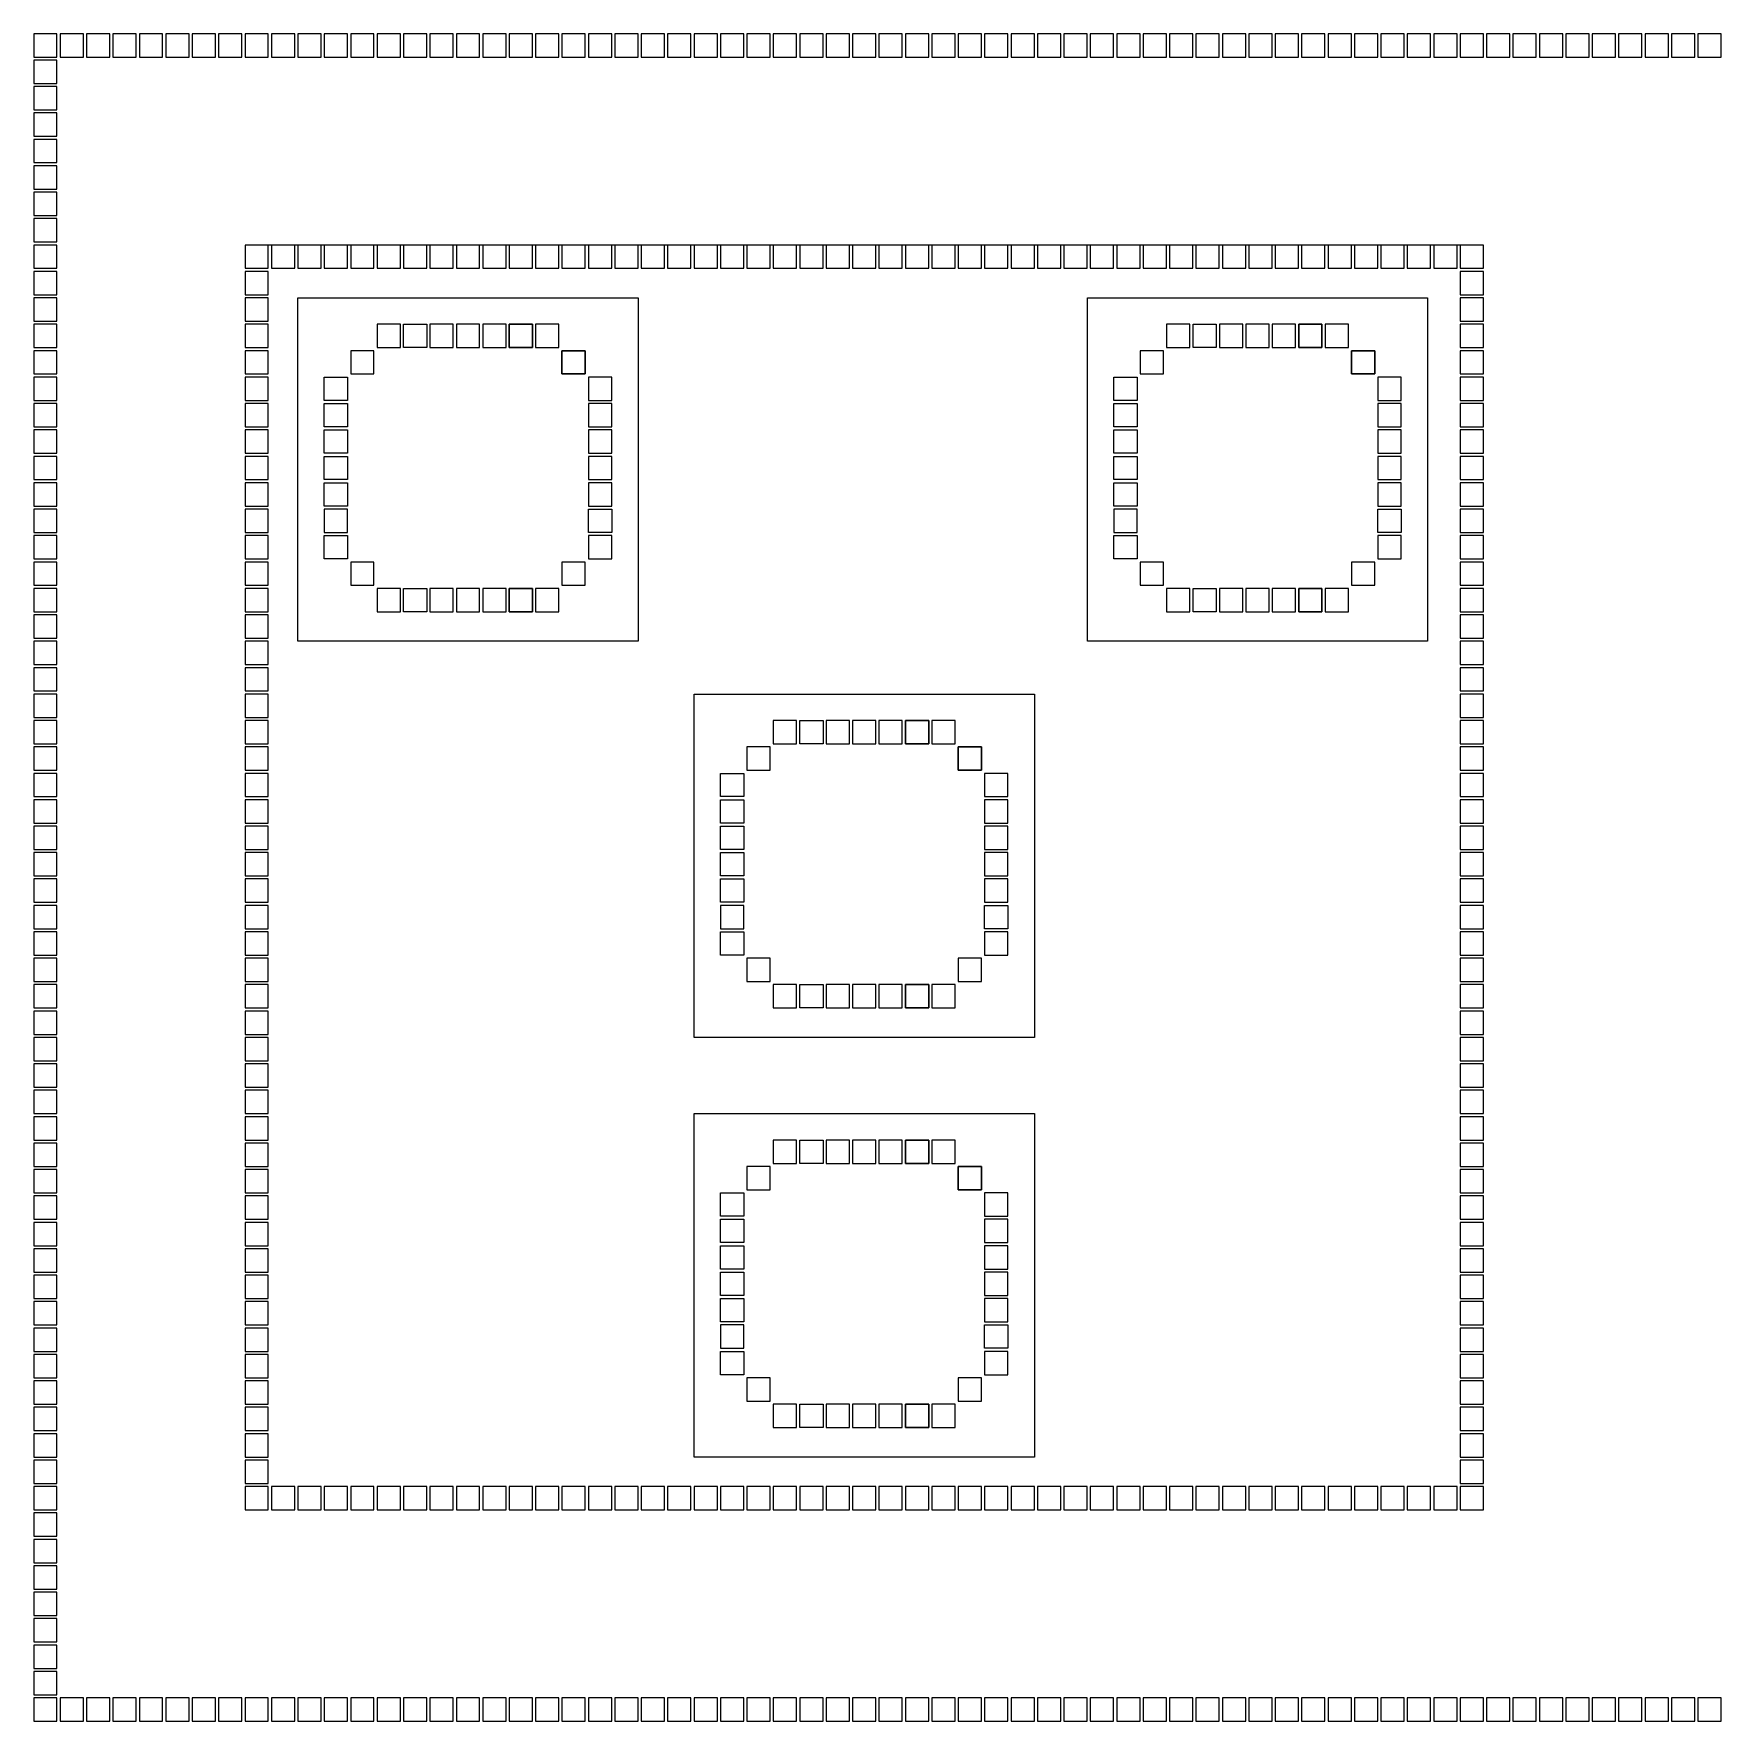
# Model space of a CAD drawing. Header units: inches. Extents: x 125 to 991, y -92 to 487.
# Drawn here: x 833.15 to 844.01, y 440.53 to 451.39 of the extents above; entities that cross this region are included whole.
import ezdxf

# ---------------------------------------------------------------- set-up
doc = ezdxf.new("R2010")
doc.units = ezdxf.units.IN

msp = doc.modelspace()

# ---------------------------------------------------------------- linework, layer by layer
msp.add_line((842.457, 450.028), (834.506, 450.028))
at = {"color": 2}
for points in [[(833.146, 451.238), (833.296, 451.238), (833.296, 451.388), (833.146, 451.388)], [(833.316, 451.238), (833.466, 451.238), (833.466, 451.388), (833.316, 451.388)], [(833.486, 451.238), (833.636, 451.238), (833.636, 451.388), (833.486, 451.388)], [(833.656, 451.238), (833.806, 451.238), (833.806, 451.388), (833.656, 451.388)], [(833.826, 451.238), (833.976, 451.238), (833.976, 451.388), (833.826, 451.388)], [(833.996, 451.238), (834.146, 451.238), (834.146, 451.388), (833.996, 451.388)], [(834.166, 451.238), (834.316, 451.238), (834.316, 451.388), (834.166, 451.388)], [(834.336, 451.238), (834.486, 451.238), (834.486, 451.388), (834.336, 451.388)], [(834.506, 451.238), (834.656, 451.238), (834.656, 451.388), (834.506, 451.388)], [(834.676, 451.238), (834.826, 451.238), (834.826, 451.388), (834.676, 451.388)], [(834.846, 451.238), (834.996, 451.238), (834.996, 451.388), (834.846, 451.388)], [(835.016, 451.238), (835.166, 451.238), (835.166, 451.388), (835.016, 451.388)], [(835.186, 451.238), (835.336, 451.238), (835.336, 451.388), (835.186, 451.388)], [(835.356, 451.238), (835.506, 451.238), (835.506, 451.388), (835.356, 451.388)], [(835.526, 451.238), (835.676, 451.238), (835.676, 451.388), (835.526, 451.388)], [(835.696, 451.238), (835.846, 451.238), (835.846, 451.388), (835.696, 451.388)], [(835.866, 451.238), (836.016, 451.238), (836.016, 451.388), (835.866, 451.388)], [(836.036, 451.238), (836.186, 451.238), (836.186, 451.388), (836.036, 451.388)], [(836.206, 451.238), (836.356, 451.238), (836.356, 451.388), (836.206, 451.388)], [(836.376, 451.238), (836.526, 451.238), (836.526, 451.388), (836.376, 451.388)], [(836.546, 451.238), (836.696, 451.238), (836.696, 451.388), (836.546, 451.388)], [(836.716, 451.238), (836.866, 451.238), (836.866, 451.388), (836.716, 451.388)], [(836.886, 451.238), (837.036, 451.238), (837.036, 451.388), (836.886, 451.388)], [(837.056, 451.238), (837.206, 451.238), (837.206, 451.388), (837.056, 451.388)], [(837.226, 451.238), (837.376, 451.238), (837.376, 451.388), (837.226, 451.388)], [(837.396, 451.238), (837.546, 451.238), (837.546, 451.388), (837.396, 451.388)], [(837.566, 451.238), (837.716, 451.238), (837.716, 451.388), (837.566, 451.388)], [(837.736, 451.238), (837.886, 451.238), (837.886, 451.388), (837.736, 451.388)], [(837.906, 451.238), (838.056, 451.238), (838.056, 451.388), (837.906, 451.388)], [(838.076, 451.238), (838.226, 451.238), (838.226, 451.388), (838.076, 451.388)], [(838.246, 451.238), (838.396, 451.238), (838.396, 451.388), (838.246, 451.388)], [(838.416, 451.238), (838.566, 451.238), (838.566, 451.388), (838.416, 451.388)], [(838.586, 451.238), (838.736, 451.238), (838.736, 451.388), (838.586, 451.388)], [(838.756, 451.238), (838.906, 451.238), (838.906, 451.388), (838.756, 451.388)], [(838.926, 451.238), (839.076, 451.238), (839.076, 451.388), (838.926, 451.388)], [(839.096, 451.238), (839.246, 451.238), (839.246, 451.388), (839.096, 451.388)], [(839.266, 451.238), (839.416, 451.238), (839.416, 451.388), (839.266, 451.388)], [(839.436, 451.238), (839.586, 451.238), (839.586, 451.388), (839.436, 451.388)], [(839.606, 451.238), (839.756, 451.238), (839.756, 451.388), (839.606, 451.388)], [(839.776, 451.238), (839.926, 451.238), (839.926, 451.388), (839.776, 451.388)], [(839.946, 451.238), (840.096, 451.238), (840.096, 451.388), (839.946, 451.388)], [(840.116, 451.238), (840.266, 451.238), (840.266, 451.388), (840.116, 451.388)], [(840.286, 451.238), (840.436, 451.238), (840.436, 451.388), (840.286, 451.388)], [(840.456, 451.238), (840.606, 451.238), (840.606, 451.388), (840.456, 451.388)], [(840.626, 451.238), (840.776, 451.238), (840.776, 451.388), (840.626, 451.388)], [(840.796, 451.238), (840.946, 451.238), (840.946, 451.388), (840.796, 451.388)], [(840.966, 451.238), (841.116, 451.238), (841.116, 451.388), (840.966, 451.388)], [(841.136, 451.238), (841.286, 451.238), (841.286, 451.388), (841.136, 451.388)], [(841.306, 451.238), (841.456, 451.238), (841.456, 451.388), (841.306, 451.388)], [(841.476, 451.238), (841.626, 451.238), (841.626, 451.388), (841.476, 451.388)], [(841.646, 451.238), (841.796, 451.238), (841.796, 451.388), (841.646, 451.388)], [(841.816, 451.238), (841.966, 451.238), (841.966, 451.388), (841.816, 451.388)], [(841.986, 451.238), (842.136, 451.238), (842.136, 451.388), (841.986, 451.388)], [(842.156, 451.238), (842.306, 451.238), (842.306, 451.388), (842.156, 451.388)], [(842.326, 451.238), (842.476, 451.238), (842.476, 451.388), (842.326, 451.388)], [(842.496, 451.238), (842.646, 451.238), (842.646, 451.388), (842.496, 451.388)], [(842.666, 451.238), (842.816, 451.238), (842.816, 451.388), (842.666, 451.388)], [(842.836, 451.238), (842.986, 451.238), (842.986, 451.388), (842.836, 451.388)], [(843.006, 451.238), (843.156, 451.238), (843.156, 451.388), (843.006, 451.388)], [(843.176, 451.238), (843.326, 451.238), (843.326, 451.388), (843.176, 451.388)], [(843.346, 451.238), (843.496, 451.238), (843.496, 451.388), (843.346, 451.388)], [(843.516, 451.238), (843.666, 451.238), (843.666, 451.388), (843.516, 451.388)], [(843.686, 451.238), (843.836, 451.238), (843.836, 451.388), (843.686, 451.388)], [(843.856, 451.238), (844.006, 451.238), (844.006, 451.388), (843.856, 451.388)], [(833.146, 451.068), (833.296, 451.068), (833.296, 451.218), (833.146, 451.218)], [(833.146, 450.898), (833.296, 450.898), (833.296, 451.048), (833.146, 451.048)], [(833.146, 450.728), (833.296, 450.728), (833.296, 450.878), (833.146, 450.878)], [(833.146, 450.558), (833.296, 450.558), (833.296, 450.708), (833.146, 450.708)], [(833.146, 450.388), (833.296, 450.388), (833.296, 450.538), (833.146, 450.538)], [(833.146, 450.218), (833.296, 450.218), (833.296, 450.368), (833.146, 450.368)], [(833.146, 450.048), (833.296, 450.048), (833.296, 450.198), (833.146, 450.198)], [(833.146, 449.878), (833.296, 449.878), (833.296, 450.028), (833.146, 450.028)], [(834.506, 449.878), (834.656, 449.878), (834.656, 450.028), (834.506, 450.028)], [(834.506, 449.878), (834.656, 449.878), (834.656, 450.028), (834.506, 450.028)], [(834.676, 449.878), (834.826, 449.878), (834.826, 450.028), (834.676, 450.028)], [(834.846, 449.878), (834.996, 449.878), (834.996, 450.028), (834.846, 450.028)], [(835.016, 449.878), (835.166, 449.878), (835.166, 450.028), (835.016, 450.028)], [(835.186, 449.878), (835.336, 449.878), (835.336, 450.028), (835.186, 450.028)], [(835.356, 449.878), (835.506, 449.878), (835.506, 450.028), (835.356, 450.028)], [(835.526, 449.878), (835.676, 449.878), (835.676, 450.028), (835.526, 450.028)], [(835.696, 449.878), (835.846, 449.878), (835.846, 450.028), (835.696, 450.028)], [(835.866, 449.878), (836.016, 449.878), (836.016, 450.028), (835.866, 450.028)], [(836.036, 449.878), (836.186, 449.878), (836.186, 450.028), (836.036, 450.028)], [(836.206, 449.878), (836.356, 449.878), (836.356, 450.028), (836.206, 450.028)], [(836.376, 449.878), (836.526, 449.878), (836.526, 450.028), (836.376, 450.028)], [(836.546, 449.878), (836.696, 449.878), (836.696, 450.028), (836.546, 450.028)], [(836.716, 449.878), (836.866, 449.878), (836.866, 450.028), (836.716, 450.028)], [(836.886, 449.878), (837.036, 449.878), (837.036, 450.028), (836.886, 450.028)], [(837.056, 449.878), (837.206, 449.878), (837.206, 450.028), (837.056, 450.028)], [(837.226, 449.878), (837.376, 449.878), (837.376, 450.028), (837.226, 450.028)], [(837.396, 449.878), (837.546, 449.878), (837.546, 450.028), (837.396, 450.028)], [(837.566, 449.878), (837.716, 449.878), (837.716, 450.028), (837.566, 450.028)], [(837.736, 449.878), (837.886, 449.878), (837.886, 450.028), (837.736, 450.028)], [(837.906, 449.878), (838.056, 449.878), (838.056, 450.028), (837.906, 450.028)], [(838.076, 449.878), (838.226, 449.878), (838.226, 450.028), (838.076, 450.028)], [(838.246, 449.878), (838.396, 449.878), (838.396, 450.028), (838.246, 450.028)], [(838.416, 449.878), (838.566, 449.878), (838.566, 450.028), (838.416, 450.028)], [(838.586, 449.878), (838.736, 449.878), (838.736, 450.028), (838.586, 450.028)], [(838.756, 449.878), (838.906, 449.878), (838.906, 450.028), (838.756, 450.028)], [(838.926, 449.878), (839.076, 449.878), (839.076, 450.028), (838.926, 450.028)], [(839.096, 449.878), (839.246, 449.878), (839.246, 450.028), (839.096, 450.028)], [(839.266, 449.878), (839.416, 449.878), (839.416, 450.028), (839.266, 450.028)], [(839.436, 449.878), (839.586, 449.878), (839.586, 450.028), (839.436, 450.028)], [(839.606, 449.878), (839.756, 449.878), (839.756, 450.028), (839.606, 450.028)], [(839.776, 449.878), (839.926, 449.878), (839.926, 450.028), (839.776, 450.028)], [(839.946, 449.878), (840.096, 449.878), (840.096, 450.028), (839.946, 450.028)], [(840.116, 449.878), (840.266, 449.878), (840.266, 450.028), (840.116, 450.028)], [(840.286, 449.878), (840.436, 449.878), (840.436, 450.028), (840.286, 450.028)], [(840.456, 449.878), (840.606, 449.878), (840.606, 450.028), (840.456, 450.028)], [(840.626, 449.878), (840.776, 449.878), (840.776, 450.028), (840.626, 450.028)], [(840.796, 449.878), (840.946, 449.878), (840.946, 450.028), (840.796, 450.028)], [(840.966, 449.878), (841.116, 449.878), (841.116, 450.028), (840.966, 450.028)], [(841.136, 449.878), (841.286, 449.878), (841.286, 450.028), (841.136, 450.028)], [(841.306, 449.878), (841.456, 449.878), (841.456, 450.028), (841.306, 450.028)], [(841.476, 449.878), (841.626, 449.878), (841.626, 450.028), (841.476, 450.028)], [(841.646, 449.878), (841.796, 449.878), (841.796, 450.028), (841.646, 450.028)], [(841.816, 449.878), (841.966, 449.878), (841.966, 450.028), (841.816, 450.028)], [(841.986, 449.878), (842.136, 449.878), (842.136, 450.028), (841.986, 450.028)], [(842.156, 449.878), (842.306, 449.878), (842.306, 450.028), (842.156, 450.028)], [(842.326, 449.878), (842.476, 449.878), (842.476, 450.028), (842.326, 450.028)], [(833.146, 449.708), (833.296, 449.708), (833.296, 449.858), (833.146, 449.858)], [(834.506, 449.708), (834.656, 449.708), (834.656, 449.858), (834.506, 449.858)], [(842.326, 449.708), (842.476, 449.708), (842.476, 449.858), (842.326, 449.858)], [(833.146, 449.538), (833.296, 449.538), (833.296, 449.688), (833.146, 449.688)], [(834.506, 449.538), (834.656, 449.538), (834.656, 449.688), (834.506, 449.688)], [(842.326, 449.538), (842.476, 449.538), (842.476, 449.688), (842.326, 449.688)], [(833.146, 449.368), (833.296, 449.368), (833.296, 449.518), (833.146, 449.518)], [(834.506, 449.368), (834.656, 449.368), (834.656, 449.518), (834.506, 449.518)], [(835.356, 449.368), (835.506, 449.368), (835.506, 449.518), (835.356, 449.518)], [(835.356, 449.368), (835.506, 449.368), (835.506, 449.518), (835.356, 449.518)], [(835.676, 449.368), (835.526, 449.368), (835.526, 449.518), (835.676, 449.518)], [(835.676, 449.368), (835.526, 449.368), (835.526, 449.518), (835.676, 449.518)], [(835.696, 449.368), (835.846, 449.368), (835.846, 449.518), (835.696, 449.518)], [(835.696, 449.368), (835.846, 449.368), (835.846, 449.518), (835.696, 449.518)], [(835.866, 449.368), (836.016, 449.368), (836.016, 449.518), (835.866, 449.518)], [(835.866, 449.368), (836.016, 449.368), (836.016, 449.518), (835.866, 449.518)], [(836.036, 449.368), (836.186, 449.368), (836.186, 449.518), (836.036, 449.518)], [(836.036, 449.368), (836.186, 449.368), (836.186, 449.518), (836.036, 449.518)], [(836.206, 449.368), (836.356, 449.368), (836.356, 449.518), (836.206, 449.518)], [(836.356, 449.368), (836.206, 449.368), (836.206, 449.518), (836.356, 449.518)], [(836.206, 449.368), (836.356, 449.368), (836.356, 449.518), (836.206, 449.518)], [(836.206, 449.368), (836.356, 449.368), (836.356, 449.518), (836.206, 449.518)], [(836.376, 449.368), (836.526, 449.368), (836.526, 449.518), (836.376, 449.518)], [(836.376, 449.368), (836.526, 449.368), (836.526, 449.518), (836.376, 449.518)], [(836.376, 449.368), (836.526, 449.368), (836.526, 449.518), (836.376, 449.518)], [(836.376, 449.368), (836.526, 449.368), (836.526, 449.518), (836.376, 449.518)], [(840.437, 449.368), (840.587, 449.368), (840.587, 449.518), (840.437, 449.518)], [(840.437, 449.368), (840.587, 449.368), (840.587, 449.518), (840.437, 449.518)], [(840.757, 449.368), (840.607, 449.368), (840.607, 449.518), (840.757, 449.518)], [(840.757, 449.368), (840.607, 449.368), (840.607, 449.518), (840.757, 449.518)], [(840.777, 449.368), (840.927, 449.368), (840.927, 449.518), (840.777, 449.518)], [(840.777, 449.368), (840.927, 449.368), (840.927, 449.518), (840.777, 449.518)], [(840.947, 449.368), (841.097, 449.368), (841.097, 449.518), (840.947, 449.518)], [(840.947, 449.368), (841.097, 449.368), (841.097, 449.518), (840.947, 449.518)], [(841.117, 449.368), (841.267, 449.368), (841.267, 449.518), (841.117, 449.518)], [(841.117, 449.368), (841.267, 449.368), (841.267, 449.518), (841.117, 449.518)], [(841.287, 449.368), (841.437, 449.368), (841.437, 449.518), (841.287, 449.518)], [(841.437, 449.368), (841.287, 449.368), (841.287, 449.518), (841.437, 449.518)], [(841.287, 449.368), (841.437, 449.368), (841.437, 449.518), (841.287, 449.518)], [(841.287, 449.368), (841.437, 449.368), (841.437, 449.518), (841.287, 449.518)], [(841.457, 449.368), (841.607, 449.368), (841.607, 449.518), (841.457, 449.518)], [(841.457, 449.368), (841.607, 449.368), (841.607, 449.518), (841.457, 449.518)], [(841.457, 449.368), (841.607, 449.368), (841.607, 449.518), (841.457, 449.518)], [(841.457, 449.368), (841.607, 449.368), (841.607, 449.518), (841.457, 449.518)], [(842.326, 449.368), (842.476, 449.368), (842.476, 449.518), (842.326, 449.518)], [(833.146, 449.198), (833.296, 449.198), (833.296, 449.348), (833.146, 449.348)], [(834.506, 449.198), (834.656, 449.198), (834.656, 449.348), (834.506, 449.348)], [(835.186, 449.198), (835.336, 449.198), (835.336, 449.348), (835.186, 449.348)], [(836.546, 449.198), (836.696, 449.198), (836.696, 449.348), (836.546, 449.348)], [(836.696, 449.348), (836.696, 449.198), (836.546, 449.198), (836.546, 449.348)], [(840.267, 449.198), (840.417, 449.198), (840.417, 449.348), (840.267, 449.348)], [(841.627, 449.198), (841.777, 449.198), (841.777, 449.348), (841.627, 449.348)], [(841.777, 449.348), (841.777, 449.198), (841.627, 449.198), (841.627, 449.348)], [(842.326, 449.198), (842.476, 449.198), (842.476, 449.348), (842.326, 449.348)], [(833.146, 449.028), (833.296, 449.028), (833.296, 449.178), (833.146, 449.178)], [(834.506, 449.028), (834.656, 449.028), (834.656, 449.178), (834.506, 449.178)], [(835.166, 449.028), (835.016, 449.028), (835.016, 449.178), (835.166, 449.178)], [(836.716, 449.028), (836.866, 449.028), (836.866, 449.178), (836.716, 449.178)], [(836.716, 449.028), (836.866, 449.028), (836.866, 449.178), (836.716, 449.178)], [(840.247, 449.028), (840.097, 449.028), (840.097, 449.178), (840.247, 449.178)], [(841.797, 449.028), (841.947, 449.028), (841.947, 449.178), (841.797, 449.178)], [(841.797, 449.028), (841.947, 449.028), (841.947, 449.178), (841.797, 449.178)], [(842.326, 449.028), (842.476, 449.028), (842.476, 449.178), (842.326, 449.178)], [(833.146, 448.858), (833.296, 448.858), (833.296, 449.008), (833.146, 449.008)], [(834.506, 448.858), (834.656, 448.858), (834.656, 449.008), (834.506, 449.008)], [(835.166, 448.858), (835.016, 448.858), (835.016, 449.008), (835.166, 449.008)], [(836.716, 448.858), (836.866, 448.858), (836.866, 449.008), (836.716, 449.008)], [(836.716, 448.858), (836.866, 448.858), (836.866, 449.008), (836.716, 449.008)], [(840.247, 448.858), (840.097, 448.858), (840.097, 449.008), (840.247, 449.008)], [(841.797, 448.858), (841.947, 448.858), (841.947, 449.008), (841.797, 449.008)], [(841.797, 448.858), (841.947, 448.858), (841.947, 449.008), (841.797, 449.008)], [(842.326, 448.858), (842.476, 448.858), (842.476, 449.008), (842.326, 449.008)], [(833.146, 448.688), (833.296, 448.688), (833.296, 448.838), (833.146, 448.838)], [(834.506, 448.688), (834.656, 448.688), (834.656, 448.838), (834.506, 448.838)], [(835.166, 448.688), (835.016, 448.688), (835.016, 448.838), (835.166, 448.838)], [(836.716, 448.688), (836.866, 448.688), (836.866, 448.838), (836.716, 448.838)], [(836.716, 448.688), (836.866, 448.688), (836.866, 448.838), (836.716, 448.838)], [(840.247, 448.688), (840.097, 448.688), (840.097, 448.838), (840.247, 448.838)], [(841.797, 448.688), (841.947, 448.688), (841.947, 448.838), (841.797, 448.838)], [(841.797, 448.688), (841.947, 448.688), (841.947, 448.838), (841.797, 448.838)], [(842.326, 448.688), (842.476, 448.688), (842.476, 448.838), (842.326, 448.838)], [(833.146, 448.518), (833.296, 448.518), (833.296, 448.668), (833.146, 448.668)], [(834.506, 448.518), (834.656, 448.518), (834.656, 448.668), (834.506, 448.668)], [(835.166, 448.518), (835.016, 448.518), (835.016, 448.668), (835.166, 448.668)], [(836.716, 448.518), (836.866, 448.518), (836.866, 448.668), (836.716, 448.668)], [(836.716, 448.518), (836.866, 448.518), (836.866, 448.668), (836.716, 448.668)], [(840.247, 448.518), (840.097, 448.518), (840.097, 448.668), (840.247, 448.668)], [(841.797, 448.518), (841.947, 448.518), (841.947, 448.668), (841.797, 448.668)], [(841.797, 448.518), (841.947, 448.518), (841.947, 448.668), (841.797, 448.668)], [(842.326, 448.518), (842.476, 448.518), (842.476, 448.668), (842.326, 448.668)], [(833.146, 448.348), (833.296, 448.348), (833.296, 448.498), (833.146, 448.498)], [(834.506, 448.348), (834.656, 448.348), (834.656, 448.498), (834.506, 448.498)], [(835.166, 448.348), (835.016, 448.348), (835.016, 448.498), (835.166, 448.498)], [(836.716, 448.348), (836.866, 448.348), (836.866, 448.498), (836.716, 448.498)], [(836.716, 448.348), (836.866, 448.348), (836.866, 448.498), (836.716, 448.498)], [(840.247, 448.348), (840.097, 448.348), (840.097, 448.498), (840.247, 448.498)], [(841.797, 448.348), (841.947, 448.348), (841.947, 448.498), (841.797, 448.498)], [(841.797, 448.348), (841.947, 448.348), (841.947, 448.498), (841.797, 448.498)], [(842.326, 448.348), (842.476, 448.348), (842.476, 448.498), (842.326, 448.498)], [(833.146, 448.178), (833.296, 448.178), (833.296, 448.328), (833.146, 448.328)], [(834.506, 448.178), (834.656, 448.178), (834.656, 448.328), (834.506, 448.328)], [(835.166, 448.328), (835.016, 448.328), (835.016, 448.178), (835.166, 448.178)], [(836.716, 448.328), (836.866, 448.328), (836.866, 448.178), (836.716, 448.178)], [(836.716, 448.328), (836.866, 448.328), (836.866, 448.178), (836.716, 448.178)], [(840.247, 448.328), (840.097, 448.328), (840.097, 448.178), (840.247, 448.178)], [(841.797, 448.328), (841.947, 448.328), (841.947, 448.178), (841.797, 448.178)], [(841.797, 448.328), (841.947, 448.328), (841.947, 448.178), (841.797, 448.178)], [(842.326, 448.178), (842.476, 448.178), (842.476, 448.328), (842.326, 448.328)], [(833.146, 448.008), (833.296, 448.008), (833.296, 448.158), (833.146, 448.158)], [(834.506, 448.008), (834.656, 448.008), (834.656, 448.158), (834.506, 448.158)], [(835.166, 448.008), (835.016, 448.008), (835.016, 448.158), (835.166, 448.158)], [(835.166, 448.008), (835.016, 448.008), (835.016, 448.158), (835.166, 448.158)], [(836.716, 448.008), (836.866, 448.008), (836.866, 448.158), (836.716, 448.158)], [(836.716, 448.008), (836.866, 448.008), (836.866, 448.158), (836.716, 448.158)], [(836.716, 448.008), (836.866, 448.008), (836.866, 448.158), (836.716, 448.158)], [(836.716, 448.008), (836.866, 448.008), (836.866, 448.158), (836.716, 448.158)], [(840.247, 448.008), (840.097, 448.008), (840.097, 448.158), (840.247, 448.158)], [(840.247, 448.008), (840.097, 448.008), (840.097, 448.158), (840.247, 448.158)], [(841.797, 448.008), (841.947, 448.008), (841.947, 448.158), (841.797, 448.158)], [(841.797, 448.008), (841.947, 448.008), (841.947, 448.158), (841.797, 448.158)], [(841.797, 448.008), (841.947, 448.008), (841.947, 448.158), (841.797, 448.158)], [(841.797, 448.008), (841.947, 448.008), (841.947, 448.158), (841.797, 448.158)], [(842.326, 448.008), (842.476, 448.008), (842.476, 448.158), (842.326, 448.158)], [(833.146, 447.838), (833.296, 447.838), (833.296, 447.988), (833.146, 447.988)], [(834.506, 447.838), (834.656, 447.838), (834.656, 447.988), (834.506, 447.988)], [(835.186, 447.838), (835.336, 447.838), (835.336, 447.988), (835.186, 447.988)], [(836.546, 447.838), (836.696, 447.838), (836.696, 447.988), (836.546, 447.988)], [(840.267, 447.838), (840.417, 447.838), (840.417, 447.988), (840.267, 447.988)], [(841.627, 447.838), (841.777, 447.838), (841.777, 447.988), (841.627, 447.988)], [(842.326, 447.838), (842.476, 447.838), (842.476, 447.988), (842.326, 447.988)], [(833.146, 447.668), (833.296, 447.668), (833.296, 447.818), (833.146, 447.818)], [(834.506, 447.668), (834.656, 447.668), (834.656, 447.818), (834.506, 447.818)], [(835.356, 447.668), (835.506, 447.668), (835.506, 447.818), (835.356, 447.818)], [(835.356, 447.668), (835.506, 447.668), (835.506, 447.818), (835.356, 447.818)], [(835.676, 447.668), (835.526, 447.668), (835.526, 447.818), (835.676, 447.818)], [(835.676, 447.668), (835.526, 447.668), (835.526, 447.818), (835.676, 447.818)], [(835.696, 447.668), (835.846, 447.668), (835.846, 447.818), (835.696, 447.818)], [(835.696, 447.668), (835.846, 447.668), (835.846, 447.818), (835.696, 447.818)], [(835.866, 447.668), (836.016, 447.668), (836.016, 447.818), (835.866, 447.818)], [(835.866, 447.668), (836.016, 447.668), (836.016, 447.818), (835.866, 447.818)], [(836.036, 447.668), (836.186, 447.668), (836.186, 447.818), (836.036, 447.818)], [(836.036, 447.668), (836.186, 447.668), (836.186, 447.818), (836.036, 447.818)], [(836.206, 447.668), (836.356, 447.668), (836.356, 447.818), (836.206, 447.818)], [(836.356, 447.668), (836.206, 447.668), (836.206, 447.818), (836.356, 447.818)], [(836.206, 447.668), (836.356, 447.668), (836.356, 447.818), (836.206, 447.818)], [(836.206, 447.668), (836.356, 447.668), (836.356, 447.818), (836.206, 447.818)], [(836.376, 447.668), (836.526, 447.668), (836.526, 447.818), (836.376, 447.818)], [(836.376, 447.668), (836.526, 447.668), (836.526, 447.818), (836.376, 447.818)], [(836.376, 447.668), (836.526, 447.668), (836.526, 447.818), (836.376, 447.818)], [(836.376, 447.668), (836.526, 447.668), (836.526, 447.818), (836.376, 447.818)], [(840.437, 447.668), (840.587, 447.668), (840.587, 447.818), (840.437, 447.818)], [(840.437, 447.668), (840.587, 447.668), (840.587, 447.818), (840.437, 447.818)], [(840.757, 447.668), (840.607, 447.668), (840.607, 447.818), (840.757, 447.818)], [(840.757, 447.668), (840.607, 447.668), (840.607, 447.818), (840.757, 447.818)], [(840.777, 447.668), (840.927, 447.668), (840.927, 447.818), (840.777, 447.818)], [(840.777, 447.668), (840.927, 447.668), (840.927, 447.818), (840.777, 447.818)], [(840.947, 447.668), (841.097, 447.668), (841.097, 447.818), (840.947, 447.818)], [(840.947, 447.668), (841.097, 447.668), (841.097, 447.818), (840.947, 447.818)], [(841.117, 447.668), (841.267, 447.668), (841.267, 447.818), (841.117, 447.818)], [(841.117, 447.668), (841.267, 447.668), (841.267, 447.818), (841.117, 447.818)], [(841.287, 447.668), (841.437, 447.668), (841.437, 447.818), (841.287, 447.818)], [(841.437, 447.668), (841.287, 447.668), (841.287, 447.818), (841.437, 447.818)], [(841.287, 447.668), (841.437, 447.668), (841.437, 447.818), (841.287, 447.818)], [(841.287, 447.668), (841.437, 447.668), (841.437, 447.818), (841.287, 447.818)], [(841.457, 447.668), (841.607, 447.668), (841.607, 447.818), (841.457, 447.818)], [(841.457, 447.668), (841.607, 447.668), (841.607, 447.818), (841.457, 447.818)], [(841.457, 447.668), (841.607, 447.668), (841.607, 447.818), (841.457, 447.818)], [(841.457, 447.668), (841.607, 447.668), (841.607, 447.818), (841.457, 447.818)], [(842.326, 447.668), (842.476, 447.668), (842.476, 447.818), (842.326, 447.818)], [(833.146, 447.498), (833.296, 447.498), (833.296, 447.648), (833.146, 447.648)], [(834.506, 447.498), (834.656, 447.498), (834.656, 447.648), (834.506, 447.648)], [(842.326, 447.498), (842.476, 447.498), (842.476, 447.648), (842.326, 447.648)], [(833.146, 447.328), (833.296, 447.328), (833.296, 447.478), (833.146, 447.478)], [(834.506, 447.328), (834.656, 447.328), (834.656, 447.478), (834.506, 447.478)], [(842.326, 447.328), (842.476, 447.328), (842.476, 447.478), (842.326, 447.478)], [(833.146, 447.158), (833.296, 447.158), (833.296, 447.308), (833.146, 447.308)], [(834.506, 447.158), (834.656, 447.158), (834.656, 447.308), (834.506, 447.308)], [(842.326, 447.158), (842.476, 447.158), (842.476, 447.308), (842.326, 447.308)], [(833.146, 446.988), (833.296, 446.988), (833.296, 447.138), (833.146, 447.138)], [(834.506, 446.988), (834.656, 446.988), (834.656, 447.138), (834.506, 447.138)], [(842.326, 446.988), (842.476, 446.988), (842.476, 447.138), (842.326, 447.138)], [(833.146, 446.818), (833.296, 446.818), (833.296, 446.968), (833.146, 446.968)], [(834.506, 446.818), (834.656, 446.818), (834.656, 446.968), (834.506, 446.968)], [(837.906, 446.818), (838.056, 446.818), (838.056, 446.968), (837.906, 446.968)], [(837.906, 446.818), (838.056, 446.818), (838.056, 446.968), (837.906, 446.968)], [(838.226, 446.818), (838.076, 446.818), (838.076, 446.968), (838.226, 446.968)], [(838.226, 446.818), (838.076, 446.818), (838.076, 446.968), (838.226, 446.968)], [(838.246, 446.818), (838.396, 446.818), (838.396, 446.968), (838.246, 446.968)], [(838.246, 446.818), (838.396, 446.818), (838.396, 446.968), (838.246, 446.968)], [(838.416, 446.818), (838.566, 446.818), (838.566, 446.968), (838.416, 446.968)], [(838.416, 446.818), (838.566, 446.818), (838.566, 446.968), (838.416, 446.968)], [(838.586, 446.818), (838.736, 446.818), (838.736, 446.968), (838.586, 446.968)], [(838.586, 446.818), (838.736, 446.818), (838.736, 446.968), (838.586, 446.968)], [(838.756, 446.818), (838.906, 446.818), (838.906, 446.968), (838.756, 446.968)], [(838.906, 446.818), (838.756, 446.818), (838.756, 446.968), (838.906, 446.968)], [(838.756, 446.818), (838.906, 446.818), (838.906, 446.968), (838.756, 446.968)], [(838.756, 446.818), (838.906, 446.818), (838.906, 446.968), (838.756, 446.968)], [(838.926, 446.818), (839.076, 446.818), (839.076, 446.968), (838.926, 446.968)], [(838.926, 446.818), (839.076, 446.818), (839.076, 446.968), (838.926, 446.968)], [(838.926, 446.818), (839.076, 446.818), (839.076, 446.968), (838.926, 446.968)], [(838.926, 446.818), (839.076, 446.818), (839.076, 446.968), (838.926, 446.968)], [(842.326, 446.818), (842.476, 446.818), (842.476, 446.968), (842.326, 446.968)], [(833.146, 446.648), (833.296, 446.648), (833.296, 446.798), (833.146, 446.798)], [(834.506, 446.648), (834.656, 446.648), (834.656, 446.798), (834.506, 446.798)], [(837.736, 446.648), (837.886, 446.648), (837.886, 446.798), (837.736, 446.798)], [(839.096, 446.648), (839.246, 446.648), (839.246, 446.798), (839.096, 446.798)], [(839.246, 446.798), (839.246, 446.648), (839.096, 446.648), (839.096, 446.798)], [(842.326, 446.648), (842.476, 446.648), (842.476, 446.798), (842.326, 446.798)], [(833.146, 446.478), (833.296, 446.478), (833.296, 446.628), (833.146, 446.628)], [(834.506, 446.478), (834.656, 446.478), (834.656, 446.628), (834.506, 446.628)], [(837.716, 446.478), (837.566, 446.478), (837.566, 446.628), (837.716, 446.628)], [(839.266, 446.478), (839.416, 446.478), (839.416, 446.628), (839.266, 446.628)], [(839.266, 446.478), (839.416, 446.478), (839.416, 446.628), (839.266, 446.628)], [(842.326, 446.478), (842.476, 446.478), (842.476, 446.628), (842.326, 446.628)], [(833.146, 446.308), (833.296, 446.308), (833.296, 446.458), (833.146, 446.458)], [(834.506, 446.308), (834.656, 446.308), (834.656, 446.458), (834.506, 446.458)], [(837.716, 446.308), (837.566, 446.308), (837.566, 446.458), (837.716, 446.458)], [(839.266, 446.308), (839.416, 446.308), (839.416, 446.458), (839.266, 446.458)], [(839.266, 446.308), (839.416, 446.308), (839.416, 446.458), (839.266, 446.458)], [(842.326, 446.308), (842.476, 446.308), (842.476, 446.458), (842.326, 446.458)], [(833.146, 446.138), (833.296, 446.138), (833.296, 446.288), (833.146, 446.288)], [(834.506, 446.138), (834.656, 446.138), (834.656, 446.288), (834.506, 446.288)], [(837.716, 446.138), (837.566, 446.138), (837.566, 446.288), (837.716, 446.288)], [(839.266, 446.138), (839.416, 446.138), (839.416, 446.288), (839.266, 446.288)], [(839.266, 446.138), (839.416, 446.138), (839.416, 446.288), (839.266, 446.288)], [(842.326, 446.138), (842.476, 446.138), (842.476, 446.288), (842.326, 446.288)], [(833.146, 445.968), (833.296, 445.968), (833.296, 446.118), (833.146, 446.118)], [(834.506, 445.968), (834.656, 445.968), (834.656, 446.118), (834.506, 446.118)], [(837.716, 445.968), (837.566, 445.968), (837.566, 446.118), (837.716, 446.118)], [(839.266, 445.968), (839.416, 445.968), (839.416, 446.118), (839.266, 446.118)], [(839.266, 445.968), (839.416, 445.968), (839.416, 446.118), (839.266, 446.118)], [(842.326, 445.968), (842.476, 445.968), (842.476, 446.118), (842.326, 446.118)], [(833.146, 445.798), (833.296, 445.798), (833.296, 445.948), (833.146, 445.948)], [(834.506, 445.798), (834.656, 445.798), (834.656, 445.948), (834.506, 445.948)], [(837.716, 445.798), (837.566, 445.798), (837.566, 445.948), (837.716, 445.948)], [(839.266, 445.798), (839.416, 445.798), (839.416, 445.948), (839.266, 445.948)], [(839.266, 445.798), (839.416, 445.798), (839.416, 445.948), (839.266, 445.948)], [(842.326, 445.798), (842.476, 445.798), (842.476, 445.948), (842.326, 445.948)], [(833.146, 445.628), (833.296, 445.628), (833.296, 445.778), (833.146, 445.778)], [(834.506, 445.628), (834.656, 445.628), (834.656, 445.778), (834.506, 445.778)], [(837.716, 445.778), (837.566, 445.778), (837.566, 445.628), (837.716, 445.628)], [(839.266, 445.778), (839.416, 445.778), (839.416, 445.628), (839.266, 445.628)], [(839.266, 445.778), (839.416, 445.778), (839.416, 445.628), (839.266, 445.628)], [(842.326, 445.628), (842.476, 445.628), (842.476, 445.778), (842.326, 445.778)], [(833.146, 445.458), (833.296, 445.458), (833.296, 445.608), (833.146, 445.608)], [(834.506, 445.458), (834.656, 445.458), (834.656, 445.608), (834.506, 445.608)], [(837.716, 445.458), (837.566, 445.458), (837.566, 445.608), (837.716, 445.608)], [(837.716, 445.458), (837.566, 445.458), (837.566, 445.608), (837.716, 445.608)], [(839.266, 445.458), (839.416, 445.458), (839.416, 445.608), (839.266, 445.608)], [(839.266, 445.458), (839.416, 445.458), (839.416, 445.608), (839.266, 445.608)], [(839.266, 445.458), (839.416, 445.458), (839.416, 445.608), (839.266, 445.608)], [(839.266, 445.458), (839.416, 445.458), (839.416, 445.608), (839.266, 445.608)], [(842.326, 445.458), (842.476, 445.458), (842.476, 445.608), (842.326, 445.608)], [(833.146, 445.288), (833.296, 445.288), (833.296, 445.438), (833.146, 445.438)], [(834.506, 445.288), (834.656, 445.288), (834.656, 445.438), (834.506, 445.438)], [(837.736, 445.288), (837.886, 445.288), (837.886, 445.438), (837.736, 445.438)], [(839.096, 445.288), (839.246, 445.288), (839.246, 445.438), (839.096, 445.438)], [(842.326, 445.288), (842.476, 445.288), (842.476, 445.438), (842.326, 445.438)], [(833.146, 445.118), (833.296, 445.118), (833.296, 445.268), (833.146, 445.268)], [(834.506, 445.118), (834.656, 445.118), (834.656, 445.268), (834.506, 445.268)], [(837.906, 445.118), (838.056, 445.118), (838.056, 445.268), (837.906, 445.268)], [(837.906, 445.118), (838.056, 445.118), (838.056, 445.268), (837.906, 445.268)], [(838.226, 445.118), (838.076, 445.118), (838.076, 445.268), (838.226, 445.268)], [(838.226, 445.118), (838.076, 445.118), (838.076, 445.268), (838.226, 445.268)], [(838.246, 445.118), (838.396, 445.118), (838.396, 445.268), (838.246, 445.268)], [(838.246, 445.118), (838.396, 445.118), (838.396, 445.268), (838.246, 445.268)], [(838.416, 445.118), (838.566, 445.118), (838.566, 445.268), (838.416, 445.268)], [(838.416, 445.118), (838.566, 445.118), (838.566, 445.268), (838.416, 445.268)], [(838.586, 445.118), (838.736, 445.118), (838.736, 445.268), (838.586, 445.268)], [(838.586, 445.118), (838.736, 445.118), (838.736, 445.268), (838.586, 445.268)], [(838.756, 445.118), (838.906, 445.118), (838.906, 445.268), (838.756, 445.268)], [(838.906, 445.118), (838.756, 445.118), (838.756, 445.268), (838.906, 445.268)], [(838.756, 445.118), (838.906, 445.118), (838.906, 445.268), (838.756, 445.268)], [(838.756, 445.118), (838.906, 445.118), (838.906, 445.268), (838.756, 445.268)], [(838.926, 445.118), (839.076, 445.118), (839.076, 445.268), (838.926, 445.268)], [(838.926, 445.118), (839.076, 445.118), (839.076, 445.268), (838.926, 445.268)], [(838.926, 445.118), (839.076, 445.118), (839.076, 445.268), (838.926, 445.268)], [(838.926, 445.118), (839.076, 445.118), (839.076, 445.268), (838.926, 445.268)], [(842.326, 445.118), (842.476, 445.118), (842.476, 445.268), (842.326, 445.268)], [(833.146, 444.948), (833.296, 444.948), (833.296, 445.098), (833.146, 445.098)], [(834.506, 444.948), (834.656, 444.948), (834.656, 445.098), (834.506, 445.098)], [(842.326, 444.948), (842.476, 444.948), (842.476, 445.098), (842.326, 445.098)], [(833.146, 444.778), (833.296, 444.778), (833.296, 444.928), (833.146, 444.928)], [(834.506, 444.778), (834.656, 444.778), (834.656, 444.928), (834.506, 444.928)], [(842.326, 444.778), (842.476, 444.778), (842.476, 444.928), (842.326, 444.928)], [(833.146, 444.608), (833.296, 444.608), (833.296, 444.758), (833.146, 444.758)], [(834.506, 444.608), (834.656, 444.608), (834.656, 444.758), (834.506, 444.758)], [(842.326, 444.608), (842.476, 444.608), (842.476, 444.758), (842.326, 444.758)], [(833.146, 444.438), (833.296, 444.438), (833.296, 444.588), (833.146, 444.588)], [(834.506, 444.438), (834.656, 444.438), (834.656, 444.588), (834.506, 444.588)], [(842.326, 444.438), (842.476, 444.438), (842.476, 444.588), (842.326, 444.588)], [(833.146, 444.268), (833.296, 444.268), (833.296, 444.418), (833.146, 444.418)], [(834.506, 444.268), (834.656, 444.268), (834.656, 444.418), (834.506, 444.418)], [(842.326, 444.268), (842.476, 444.268), (842.476, 444.418), (842.326, 444.418)], [(833.146, 444.098), (833.296, 444.098), (833.296, 444.248), (833.146, 444.248)], [(834.506, 444.098), (834.656, 444.098), (834.656, 444.248), (834.506, 444.248)], [(837.906, 444.118), (838.056, 444.118), (838.056, 444.268), (837.906, 444.268)], [(837.906, 444.118), (838.056, 444.118), (838.056, 444.268), (837.906, 444.268)], [(838.226, 444.118), (838.076, 444.118), (838.076, 444.268), (838.226, 444.268)], [(838.226, 444.118), (838.076, 444.118), (838.076, 444.268), (838.226, 444.268)], [(838.246, 444.118), (838.396, 444.118), (838.396, 444.268), (838.246, 444.268)], [(838.246, 444.118), (838.396, 444.118), (838.396, 444.268), (838.246, 444.268)], [(838.416, 444.118), (838.566, 444.118), (838.566, 444.268), (838.416, 444.268)], [(838.416, 444.118), (838.566, 444.118), (838.566, 444.268), (838.416, 444.268)], [(838.586, 444.118), (838.736, 444.118), (838.736, 444.268), (838.586, 444.268)], [(838.586, 444.118), (838.736, 444.118), (838.736, 444.268), (838.586, 444.268)], [(838.756, 444.118), (838.906, 444.118), (838.906, 444.268), (838.756, 444.268)], [(838.906, 444.118), (838.756, 444.118), (838.756, 444.268), (838.906, 444.268)], [(838.756, 444.118), (838.906, 444.118), (838.906, 444.268), (838.756, 444.268)], [(838.756, 444.118), (838.906, 444.118), (838.906, 444.268), (838.756, 444.268)], [(838.926, 444.118), (839.076, 444.118), (839.076, 444.268), (838.926, 444.268)], [(838.926, 444.118), (839.076, 444.118), (839.076, 444.268), (838.926, 444.268)], [(838.926, 444.118), (839.076, 444.118), (839.076, 444.268), (838.926, 444.268)], [(838.926, 444.118), (839.076, 444.118), (839.076, 444.268), (838.926, 444.268)], [(842.326, 444.098), (842.476, 444.098), (842.476, 444.248), (842.326, 444.248)], [(833.146, 443.928), (833.296, 443.928), (833.296, 444.078), (833.146, 444.078)], [(834.506, 443.928), (834.656, 443.928), (834.656, 444.078), (834.506, 444.078)], [(837.736, 443.948), (837.886, 443.948), (837.886, 444.098), (837.736, 444.098)], [(839.096, 443.948), (839.246, 443.948), (839.246, 444.098), (839.096, 444.098)], [(839.246, 444.098), (839.246, 443.948), (839.096, 443.948), (839.096, 444.098)], [(842.326, 443.928), (842.476, 443.928), (842.476, 444.078), (842.326, 444.078)], [(833.146, 443.758), (833.296, 443.758), (833.296, 443.908), (833.146, 443.908)], [(834.506, 443.758), (834.656, 443.758), (834.656, 443.908), (834.506, 443.908)], [(837.716, 443.778), (837.566, 443.778), (837.566, 443.928), (837.716, 443.928)], [(839.266, 443.778), (839.416, 443.778), (839.416, 443.928), (839.266, 443.928)], [(839.266, 443.778), (839.416, 443.778), (839.416, 443.928), (839.266, 443.928)], [(842.326, 443.758), (842.476, 443.758), (842.476, 443.908), (842.326, 443.908)], [(837.716, 443.608), (837.566, 443.608), (837.566, 443.758), (837.716, 443.758)], [(839.266, 443.608), (839.416, 443.608), (839.416, 443.758), (839.266, 443.758)], [(839.266, 443.608), (839.416, 443.608), (839.416, 443.758), (839.266, 443.758)], [(833.146, 443.588), (833.296, 443.588), (833.296, 443.738), (833.146, 443.738)], [(834.506, 443.588), (834.656, 443.588), (834.656, 443.738), (834.506, 443.738)], [(842.326, 443.588), (842.476, 443.588), (842.476, 443.738), (842.326, 443.738)], [(833.146, 443.418), (833.296, 443.418), (833.296, 443.568), (833.146, 443.568)], [(834.506, 443.418), (834.656, 443.418), (834.656, 443.568), (834.506, 443.568)], [(837.716, 443.438), (837.566, 443.438), (837.566, 443.588), (837.716, 443.588)], [(839.266, 443.438), (839.416, 443.438), (839.416, 443.588), (839.266, 443.588)], [(839.266, 443.438), (839.416, 443.438), (839.416, 443.588), (839.266, 443.588)], [(842.326, 443.418), (842.476, 443.418), (842.476, 443.568), (842.326, 443.568)], [(837.716, 443.268), (837.566, 443.268), (837.566, 443.418), (837.716, 443.418)], [(839.266, 443.268), (839.416, 443.268), (839.416, 443.418), (839.266, 443.418)], [(839.266, 443.268), (839.416, 443.268), (839.416, 443.418), (839.266, 443.418)], [(833.146, 443.248), (833.296, 443.248), (833.296, 443.398), (833.146, 443.398)], [(834.506, 443.248), (834.656, 443.248), (834.656, 443.398), (834.506, 443.398)], [(842.326, 443.248), (842.476, 443.248), (842.476, 443.398), (842.326, 443.398)], [(833.146, 443.078), (833.296, 443.078), (833.296, 443.228), (833.146, 443.228)], [(834.506, 443.078), (834.656, 443.078), (834.656, 443.228), (834.506, 443.228)], [(837.716, 443.098), (837.566, 443.098), (837.566, 443.248), (837.716, 443.248)], [(839.266, 443.098), (839.416, 443.098), (839.416, 443.248), (839.266, 443.248)], [(839.266, 443.098), (839.416, 443.098), (839.416, 443.248), (839.266, 443.248)], [(842.326, 443.078), (842.476, 443.078), (842.476, 443.228), (842.326, 443.228)], [(833.146, 442.908), (833.296, 442.908), (833.296, 443.058), (833.146, 443.058)], [(834.506, 442.908), (834.656, 442.908), (834.656, 443.058), (834.506, 443.058)], [(837.716, 443.078), (837.566, 443.078), (837.566, 442.928), (837.716, 442.928)], [(839.266, 443.078), (839.416, 443.078), (839.416, 442.928), (839.266, 442.928)], [(839.266, 443.078), (839.416, 443.078), (839.416, 442.928), (839.266, 442.928)], [(842.326, 442.908), (842.476, 442.908), (842.476, 443.058), (842.326, 443.058)], [(833.146, 442.738), (833.296, 442.738), (833.296, 442.888), (833.146, 442.888)], [(834.506, 442.738), (834.656, 442.738), (834.656, 442.888), (834.506, 442.888)], [(837.716, 442.758), (837.566, 442.758), (837.566, 442.908), (837.716, 442.908)], [(837.716, 442.758), (837.566, 442.758), (837.566, 442.908), (837.716, 442.908)], [(839.266, 442.758), (839.416, 442.758), (839.416, 442.908), (839.266, 442.908)], [(839.266, 442.758), (839.416, 442.758), (839.416, 442.908), (839.266, 442.908)], [(839.266, 442.758), (839.416, 442.758), (839.416, 442.908), (839.266, 442.908)], [(839.266, 442.758), (839.416, 442.758), (839.416, 442.908), (839.266, 442.908)], [(842.326, 442.738), (842.476, 442.738), (842.476, 442.888), (842.326, 442.888)], [(833.146, 442.568), (833.296, 442.568), (833.296, 442.718), (833.146, 442.718)], [(834.506, 442.568), (834.656, 442.568), (834.656, 442.718), (834.506, 442.718)], [(837.736, 442.588), (837.886, 442.588), (837.886, 442.738), (837.736, 442.738)], [(839.096, 442.588), (839.246, 442.588), (839.246, 442.738), (839.096, 442.738)], [(842.326, 442.568), (842.476, 442.568), (842.476, 442.718), (842.326, 442.718)], [(833.146, 442.398), (833.296, 442.398), (833.296, 442.548), (833.146, 442.548)], [(834.506, 442.398), (834.656, 442.398), (834.656, 442.548), (834.506, 442.548)], [(837.906, 442.418), (838.056, 442.418), (838.056, 442.568), (837.906, 442.568)], [(837.906, 442.418), (838.056, 442.418), (838.056, 442.568), (837.906, 442.568)], [(838.226, 442.418), (838.076, 442.418), (838.076, 442.568), (838.226, 442.568)], [(838.226, 442.418), (838.076, 442.418), (838.076, 442.568), (838.226, 442.568)], [(838.246, 442.418), (838.396, 442.418), (838.396, 442.568), (838.246, 442.568)], [(838.246, 442.418), (838.396, 442.418), (838.396, 442.568), (838.246, 442.568)], [(838.416, 442.418), (838.566, 442.418), (838.566, 442.568), (838.416, 442.568)], [(838.416, 442.418), (838.566, 442.418), (838.566, 442.568), (838.416, 442.568)], [(838.586, 442.418), (838.736, 442.418), (838.736, 442.568), (838.586, 442.568)], [(838.586, 442.418), (838.736, 442.418), (838.736, 442.568), (838.586, 442.568)], [(838.756, 442.418), (838.906, 442.418), (838.906, 442.568), (838.756, 442.568)], [(838.906, 442.418), (838.756, 442.418), (838.756, 442.568), (838.906, 442.568)], [(838.756, 442.418), (838.906, 442.418), (838.906, 442.568), (838.756, 442.568)], [(838.756, 442.418), (838.906, 442.418), (838.906, 442.568), (838.756, 442.568)], [(838.926, 442.418), (839.076, 442.418), (839.076, 442.568), (838.926, 442.568)], [(838.926, 442.418), (839.076, 442.418), (839.076, 442.568), (838.926, 442.568)], [(838.926, 442.418), (839.076, 442.418), (839.076, 442.568), (838.926, 442.568)], [(838.926, 442.418), (839.076, 442.418), (839.076, 442.568), (838.926, 442.568)], [(842.326, 442.398), (842.476, 442.398), (842.476, 442.548), (842.326, 442.548)], [(833.146, 442.228), (833.296, 442.228), (833.296, 442.378), (833.146, 442.378)], [(834.506, 442.228), (834.656, 442.228), (834.656, 442.378), (834.506, 442.378)], [(842.326, 442.228), (842.476, 442.228), (842.476, 442.378), (842.326, 442.378)], [(833.146, 442.058), (833.296, 442.058), (833.296, 442.208), (833.146, 442.208)], [(834.506, 442.058), (834.656, 442.058), (834.656, 442.208), (834.506, 442.208)], [(842.326, 442.058), (842.476, 442.058), (842.476, 442.208), (842.326, 442.208)], [(833.146, 441.888), (833.296, 441.888), (833.296, 442.038), (833.146, 442.038)], [(834.506, 441.888), (834.656, 441.888), (834.656, 442.038), (834.506, 442.038)], [(834.506, 441.888), (834.656, 441.888), (834.656, 442.038), (834.506, 442.038)], [(834.676, 441.888), (834.826, 441.888), (834.826, 442.038), (834.676, 442.038)], [(834.846, 441.888), (834.996, 441.888), (834.996, 442.038), (834.846, 442.038)], [(835.016, 441.888), (835.166, 441.888), (835.166, 442.038), (835.016, 442.038)], [(835.186, 441.888), (835.336, 441.888), (835.336, 442.038), (835.186, 442.038)], [(835.356, 441.888), (835.506, 441.888), (835.506, 442.038), (835.356, 442.038)], [(835.526, 441.888), (835.676, 441.888), (835.676, 442.038), (835.526, 442.038)], [(835.696, 441.888), (835.846, 441.888), (835.846, 442.038), (835.696, 442.038)], [(835.866, 441.888), (836.016, 441.888), (836.016, 442.038), (835.866, 442.038)], [(836.036, 441.888), (836.186, 441.888), (836.186, 442.038), (836.036, 442.038)], [(836.206, 441.888), (836.356, 441.888), (836.356, 442.038), (836.206, 442.038)], [(836.376, 441.888), (836.526, 441.888), (836.526, 442.038), (836.376, 442.038)], [(836.546, 441.888), (836.696, 441.888), (836.696, 442.038), (836.546, 442.038)], [(836.716, 441.888), (836.866, 441.888), (836.866, 442.038), (836.716, 442.038)], [(836.886, 441.888), (837.036, 441.888), (837.036, 442.038), (836.886, 442.038)], [(837.056, 441.888), (837.206, 441.888), (837.206, 442.038), (837.056, 442.038)], [(837.226, 441.888), (837.376, 441.888), (837.376, 442.038), (837.226, 442.038)], [(837.396, 441.888), (837.546, 441.888), (837.546, 442.038), (837.396, 442.038)], [(837.566, 441.888), (837.716, 441.888), (837.716, 442.038), (837.566, 442.038)], [(837.736, 441.888), (837.886, 441.888), (837.886, 442.038), (837.736, 442.038)], [(837.906, 441.888), (838.056, 441.888), (838.056, 442.038), (837.906, 442.038)], [(838.076, 441.888), (838.226, 441.888), (838.226, 442.038), (838.076, 442.038)], [(838.246, 441.888), (838.396, 441.888), (838.396, 442.038), (838.246, 442.038)], [(838.416, 441.888), (838.566, 441.888), (838.566, 442.038), (838.416, 442.038)], [(838.586, 441.888), (838.736, 441.888), (838.736, 442.038), (838.586, 442.038)], [(838.756, 441.888), (838.906, 441.888), (838.906, 442.038), (838.756, 442.038)], [(838.926, 441.888), (839.076, 441.888), (839.076, 442.038), (838.926, 442.038)], [(839.096, 441.888), (839.246, 441.888), (839.246, 442.038), (839.096, 442.038)], [(839.266, 441.888), (839.416, 441.888), (839.416, 442.038), (839.266, 442.038)], [(839.436, 441.888), (839.586, 441.888), (839.586, 442.038), (839.436, 442.038)], [(839.606, 441.888), (839.756, 441.888), (839.756, 442.038), (839.606, 442.038)], [(839.776, 441.888), (839.926, 441.888), (839.926, 442.038), (839.776, 442.038)], [(839.946, 441.888), (840.096, 441.888), (840.096, 442.038), (839.946, 442.038)], [(840.116, 441.888), (840.266, 441.888), (840.266, 442.038), (840.116, 442.038)], [(840.286, 441.888), (840.436, 441.888), (840.436, 442.038), (840.286, 442.038)], [(840.456, 441.888), (840.606, 441.888), (840.606, 442.038), (840.456, 442.038)], [(840.626, 441.888), (840.776, 441.888), (840.776, 442.038), (840.626, 442.038)], [(840.796, 441.888), (840.946, 441.888), (840.946, 442.038), (840.796, 442.038)], [(840.966, 441.888), (841.116, 441.888), (841.116, 442.038), (840.966, 442.038)], [(841.136, 441.888), (841.286, 441.888), (841.286, 442.038), (841.136, 442.038)], [(841.306, 441.888), (841.456, 441.888), (841.456, 442.038), (841.306, 442.038)], [(841.476, 441.888), (841.626, 441.888), (841.626, 442.038), (841.476, 442.038)], [(841.646, 441.888), (841.796, 441.888), (841.796, 442.038), (841.646, 442.038)], [(841.816, 441.888), (841.966, 441.888), (841.966, 442.038), (841.816, 442.038)], [(841.986, 441.888), (842.136, 441.888), (842.136, 442.038), (841.986, 442.038)], [(842.156, 441.888), (842.306, 441.888), (842.306, 442.038), (842.156, 442.038)], [(842.326, 441.888), (842.476, 441.888), (842.476, 442.038), (842.326, 442.038)], [(842.326, 441.888), (842.476, 441.888), (842.476, 442.038), (842.326, 442.038)], [(842.326, 441.888), (842.476, 441.888), (842.476, 442.038), (842.326, 442.038)], [(833.146, 441.718), (833.296, 441.718), (833.296, 441.868), (833.146, 441.868)], [(833.146, 441.548), (833.296, 441.548), (833.296, 441.698), (833.146, 441.698)], [(833.146, 441.378), (833.296, 441.378), (833.296, 441.528), (833.146, 441.528)], [(833.146, 441.208), (833.296, 441.208), (833.296, 441.358), (833.146, 441.358)], [(833.146, 441.038), (833.296, 441.038), (833.296, 441.188), (833.146, 441.188)], [(833.146, 440.868), (833.296, 440.868), (833.296, 441.018), (833.146, 441.018)], [(833.146, 440.698), (833.296, 440.698), (833.296, 440.848), (833.146, 440.848)], [(833.146, 440.528), (833.296, 440.528), (833.296, 440.678), (833.146, 440.678)], [(833.316, 440.528), (833.466, 440.528), (833.466, 440.678), (833.316, 440.678)], [(833.486, 440.528), (833.636, 440.528), (833.636, 440.678), (833.486, 440.678)], [(833.656, 440.528), (833.806, 440.528), (833.806, 440.678), (833.656, 440.678)], [(833.826, 440.528), (833.976, 440.528), (833.976, 440.678), (833.826, 440.678)], [(833.996, 440.528), (834.146, 440.528), (834.146, 440.678), (833.996, 440.678)], [(834.166, 440.528), (834.316, 440.528), (834.316, 440.678), (834.166, 440.678)], [(834.336, 440.528), (834.486, 440.528), (834.486, 440.678), (834.336, 440.678)], [(834.506, 440.528), (834.656, 440.528), (834.656, 440.678), (834.506, 440.678)], [(834.676, 440.528), (834.826, 440.528), (834.826, 440.678), (834.676, 440.678)], [(834.846, 440.528), (834.996, 440.528), (834.996, 440.678), (834.846, 440.678)], [(835.016, 440.528), (835.166, 440.528), (835.166, 440.678), (835.016, 440.678)], [(835.186, 440.528), (835.336, 440.528), (835.336, 440.678), (835.186, 440.678)], [(835.356, 440.528), (835.506, 440.528), (835.506, 440.678), (835.356, 440.678)], [(835.526, 440.528), (835.676, 440.528), (835.676, 440.678), (835.526, 440.678)], [(835.696, 440.528), (835.846, 440.528), (835.846, 440.678), (835.696, 440.678)], [(835.866, 440.528), (836.016, 440.528), (836.016, 440.678), (835.866, 440.678)], [(836.036, 440.528), (836.186, 440.528), (836.186, 440.678), (836.036, 440.678)], [(836.206, 440.528), (836.356, 440.528), (836.356, 440.678), (836.206, 440.678)], [(836.376, 440.528), (836.526, 440.528), (836.526, 440.678), (836.376, 440.678)], [(836.546, 440.528), (836.696, 440.528), (836.696, 440.678), (836.546, 440.678)], [(836.716, 440.528), (836.866, 440.528), (836.866, 440.678), (836.716, 440.678)], [(836.886, 440.528), (837.036, 440.528), (837.036, 440.678), (836.886, 440.678)], [(837.056, 440.528), (837.206, 440.528), (837.206, 440.678), (837.056, 440.678)], [(837.226, 440.528), (837.376, 440.528), (837.376, 440.678), (837.226, 440.678)], [(837.396, 440.528), (837.546, 440.528), (837.546, 440.678), (837.396, 440.678)], [(837.566, 440.528), (837.716, 440.528), (837.716, 440.678), (837.566, 440.678)], [(837.736, 440.528), (837.886, 440.528), (837.886, 440.678), (837.736, 440.678)], [(837.906, 440.528), (838.056, 440.528), (838.056, 440.678), (837.906, 440.678)], [(838.076, 440.528), (838.226, 440.528), (838.226, 440.678), (838.076, 440.678)], [(838.246, 440.528), (838.396, 440.528), (838.396, 440.678), (838.246, 440.678)], [(838.416, 440.528), (838.566, 440.528), (838.566, 440.678), (838.416, 440.678)], [(838.586, 440.528), (838.736, 440.528), (838.736, 440.678), (838.586, 440.678)], [(838.756, 440.528), (838.906, 440.528), (838.906, 440.678), (838.756, 440.678)], [(838.926, 440.528), (839.076, 440.528), (839.076, 440.678), (838.926, 440.678)], [(839.096, 440.528), (839.246, 440.528), (839.246, 440.678), (839.096, 440.678)], [(839.266, 440.528), (839.416, 440.528), (839.416, 440.678), (839.266, 440.678)], [(839.436, 440.528), (839.586, 440.528), (839.586, 440.678), (839.436, 440.678)], [(839.606, 440.528), (839.756, 440.528), (839.756, 440.678), (839.606, 440.678)], [(839.776, 440.528), (839.926, 440.528), (839.926, 440.678), (839.776, 440.678)], [(839.946, 440.528), (840.096, 440.528), (840.096, 440.678), (839.946, 440.678)], [(840.116, 440.528), (840.266, 440.528), (840.266, 440.678), (840.116, 440.678)], [(840.286, 440.528), (840.436, 440.528), (840.436, 440.678), (840.286, 440.678)], [(840.456, 440.528), (840.606, 440.528), (840.606, 440.678), (840.456, 440.678)], [(840.626, 440.528), (840.776, 440.528), (840.776, 440.678), (840.626, 440.678)], [(840.796, 440.528), (840.946, 440.528), (840.946, 440.678), (840.796, 440.678)], [(840.966, 440.528), (841.116, 440.528), (841.116, 440.678), (840.966, 440.678)], [(841.136, 440.528), (841.286, 440.528), (841.286, 440.678), (841.136, 440.678)], [(841.306, 440.528), (841.456, 440.528), (841.456, 440.678), (841.306, 440.678)], [(841.476, 440.528), (841.626, 440.528), (841.626, 440.678), (841.476, 440.678)], [(841.646, 440.528), (841.796, 440.528), (841.796, 440.678), (841.646, 440.678)], [(841.816, 440.528), (841.966, 440.528), (841.966, 440.678), (841.816, 440.678)], [(841.986, 440.528), (842.136, 440.528), (842.136, 440.678), (841.986, 440.678)], [(842.156, 440.528), (842.306, 440.528), (842.306, 440.678), (842.156, 440.678)], [(842.326, 440.528), (842.476, 440.528), (842.476, 440.678), (842.326, 440.678)], [(842.496, 440.528), (842.646, 440.528), (842.646, 440.678), (842.496, 440.678)], [(842.666, 440.528), (842.816, 440.528), (842.816, 440.678), (842.666, 440.678)], [(842.836, 440.528), (842.986, 440.528), (842.986, 440.678), (842.836, 440.678)], [(843.006, 440.528), (843.156, 440.528), (843.156, 440.678), (843.006, 440.678)], [(843.176, 440.528), (843.326, 440.528), (843.326, 440.678), (843.176, 440.678)], [(843.346, 440.528), (843.496, 440.528), (843.496, 440.678), (843.346, 440.678)], [(843.516, 440.528), (843.666, 440.528), (843.666, 440.678), (843.516, 440.678)], [(843.686, 440.528), (843.836, 440.528), (843.836, 440.678), (843.686, 440.678)], [(843.856, 440.528), (844.006, 440.528), (844.006, 440.678), (843.856, 440.678)]]:
    msp.add_lwpolyline(points, close=True, dxfattribs=at)
at = {"color": 250}
for points in [[(837.036, 447.478), (834.846, 447.478), (834.846, 449.688), (837.036, 449.688)], [(842.117, 447.478), (839.927, 447.478), (839.927, 449.688), (842.117, 449.688)], [(839.586, 444.928), (837.396, 444.928), (837.396, 447.138), (839.586, 447.138)], [(839.586, 442.228), (837.396, 442.228), (837.396, 444.438), (839.586, 444.438)]]:
    msp.add_lwpolyline(points, close=True, dxfattribs=at)

doc.saveas('drawing.dxf')
